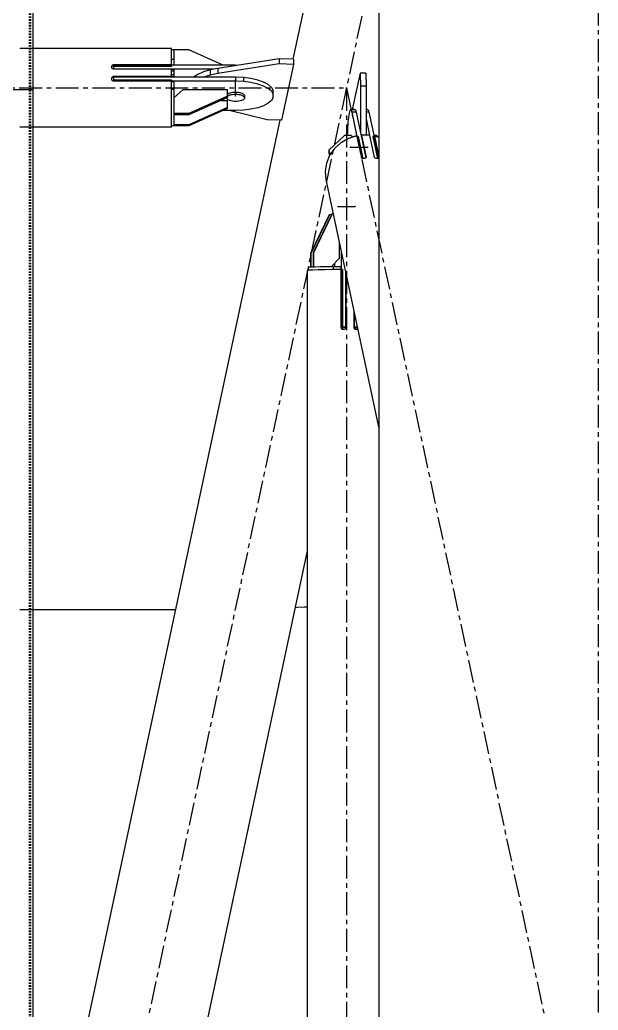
# Model space of a CAD drawing. Header units: millimetres. Extents: x 5143 to 30813, y 232 to 21408.
# Drawn here: x 12169 to 12370, y 11729.9 to 12073.9 of the extents above; entities that cross this region are included whole.
import ezdxf

# ---------------------------------------------------------------- set-up
doc = ezdxf.new("R2010")
doc.units = ezdxf.units.MM
doc.header["$LTSCALE"] = 0.25
for name, pattern in [('CENTER', [50.8, 31.75, -6.35, 6.35, -6.35]), ('XKITLINE00', [0]), ('XKITLINE02', [4, 2, -2])]:
    doc.linetypes.add(name, pattern=pattern)

msp = doc.modelspace()

# ---------------------------------------------------------------- linework, layer by layer
at = {"color": 3, "linetype": 'XKITLINE02'}
for p, q in [((12172.31, 12049.63), (12172.31, 13721.24)), ((12172.84, 12049.63), (12172.84, 13721.24)), ((12172.3, 11231.06), (12172.3, 12049.63)), ((12172.84, 11231.06), (12172.84, 12049.63))]:
    msp.add_line(p, q, dxfattribs=at)
at = {"color": 8, "linetype": 'CENTER'}
for p, q in [((12370, 12689.51), (12370, 11020.27)), ((12370, 12460.27), (12196.44, 11647.05)), ((12243.98, 12047.51), (12243.98, 12053.04)), ((11927.5, 12050.27), (12282.5, 12050.27)), ((12282.5, 12050.27), (12282.5, 11230.27)), ((12282.5, 12050.27), (12370, 11640.27)), ((12283.89, 12029.74), (12289.87, 12029.72)), ((12279.51, 12009.13), (12285.48, 12009.12))]:
    msp.add_line(p, q, dxfattribs=at)
at = {"color": 8, "linetype": 'XKITLINE00'}
for p, q in [((12293.8, 12255.76), (12293.8, 11678.81)), ((12293.8, 12200.34), (12263.9, 12060.27)), ((12221.68, 12063.91), (12168.99, 12063.91)), ((12221.68, 12062.27), (12221.68, 12063.91)), ((12222.68, 12063.47), (12221.68, 12063.47)), ((12221.68, 12058.13), (12221.68, 12062.27)), ((12227.68, 12063.47), (12222.68, 12063.47)), ((12222.68, 12063.47), (12222.68, 12063.45)), ((12222.68, 12063.45), (12222.68, 12063.44)), ((12222.68, 12061.74), (12222.68, 12063.44)), ((12222.68, 12058.14), (12222.68, 12061.74)), ((12239.71, 12058.13), (12227.68, 12063.47)), ((12200.87, 12057.79), (12200.83, 12057.56)), ((12200.99, 12058), (12200.87, 12057.79)), ((12200.99, 12057.76), (12200.87, 12057.55)), ((12201.16, 12058.14), (12200.99, 12058)), ((12201.14, 12057.9), (12200.99, 12057.76)), ((12201.18, 12057.92), (12201.14, 12057.9)), ((12201.42, 12058.25), (12201.18, 12058.16)), ((12201.42, 12058.02), (12201.18, 12057.92)), ((12201.68, 12058.3), (12201.42, 12058.25)), ((12201.68, 12058.05), (12201.42, 12058.02)), ((12201.68, 12058.3), (12201.68, 12058.05)), ((12221.68, 12058.3), (12201.68, 12058.3)), ((12221.68, 12058.05), (12201.68, 12058.05)), ((12221.68, 12058.03), (12201.68, 12058.03)), ((12201.68, 12056.81), (12201.68, 12058.03)), ((12221.68, 12057.72), (12201.68, 12057.72)), ((12222.68, 12060.15), (12221.68, 12060.15)), ((12221.68, 12058.13), (12221.68, 12057.72)), ((12243.98, 12058.13), (12221.68, 12058.13)), ((12259.09, 12060.43), (12237.84, 12057.07)), ((12259.09, 12058.58), (12237.84, 12055.23)), ((12243.98, 12058.13), (12243.98, 12058.04)), ((12244.46, 12058.11), (12243.98, 12058.13)), ((12259.09, 12060.43), (12259.09, 12058.58)), ((12264.08, 12060.26), (12259.09, 12060.43)), ((12264.08, 12058.42), (12259.09, 12058.58)), ((12264.08, 12058.42), (12259.94, 12039.04)), ((12264.08, 12060.26), (12264.08, 12058.67)), ((12264.08, 12058.66), (12264.08, 12058.42)), ((12200.83, 12057.56), (12200.87, 12057.33)), ((12200.87, 12057.55), (12200.85, 12057.44)), ((12200.87, 12057.33), (12200.99, 12057.12)), ((12201.18, 12056.95), (12200.99, 12057.12)), ((12201.42, 12056.85), (12201.18, 12056.95)), ((12201.42, 12054.19), (12201.18, 12054.08)), ((12201.68, 12056.81), (12201.42, 12056.85)), ((12201.68, 12054.23), (12201.42, 12054.19)), ((12201.42, 12054.19), (12201.42, 12053.96)), ((12221.68, 12056.81), (12201.68, 12056.81)), ((12201.68, 12054.23), (12201.68, 12054)), ((12221.68, 12054.23), (12201.68, 12054.23)), ((12221.68, 12054), (12221.68, 12056.81)), ((12236.26, 12056.75), (12221.68, 12056.75)), ((12222.68, 12056.69), (12221.68, 12056.69)), ((12222.68, 12056.07), (12221.68, 12056.07)), ((12222.68, 12054.77), (12221.68, 12054.77)), ((12222.68, 12055.43), (12222.68, 12056.69)), ((12222.68, 12053.99), (12222.68, 12055.43)), ((12230.86, 12054.96), (12229.35, 12053.99)), ((12232.84, 12055.83), (12230.86, 12054.96)), ((12235.2, 12056.54), (12232.84, 12055.83)), ((12235.2, 12054.69), (12232.86, 12053.99)), ((12237.84, 12057.07), (12235.2, 12056.54)), ((12235.2, 12056.54), (12235.2, 12054.69)), ((12237.84, 12055.23), (12235.2, 12054.69)), ((12237.84, 12057.07), (12237.84, 12055.23)), ((12287.23, 12055.42), (12284.55, 12042.83)), ((12289.22, 12055.41), (12287.23, 12055.42)), ((12287.23, 12055.42), (12287.39, 12050.85)), ((12289.22, 12055.41), (12289.38, 12050.85)), ((12200.87, 12053.67), (12200.83, 12053.41)), ((12200.83, 12053.41), (12200.87, 12053.16)), ((12200.87, 12053.43), (12200.85, 12053.3)), ((12200.99, 12053.89), (12200.87, 12053.67)), ((12200.99, 12053.66), (12200.87, 12053.43)), ((12200.87, 12053.16), (12200.99, 12052.93)), ((12201.18, 12054.08), (12200.99, 12053.89)), ((12201.18, 12053.84), (12200.99, 12053.66)), ((12201.18, 12052.75), (12200.99, 12052.93)), ((12201.42, 12053.96), (12201.18, 12053.84)), ((12201.42, 12052.65), (12201.18, 12052.75)), ((12201.68, 12054), (12201.42, 12053.96)), ((12201.68, 12052.59), (12201.42, 12052.65)), ((12221.68, 12054), (12201.68, 12054)), ((12201.68, 12054), (12201.68, 12053.99)), ((12201.68, 12052.59), (12201.68, 12053.99)), ((12243.98, 12053.99), (12201.68, 12053.99)), ((12221.68, 12053.02), (12201.68, 12053.02)), ((12221.68, 12052.59), (12201.68, 12052.59)), ((12222.68, 12054.11), (12221.68, 12054.11)), ((12221.68, 12054.11), (12221.68, 12053.99)), ((12221.68, 12053.02), (12221.68, 12052.61)), ((12243.98, 12052.61), (12221.68, 12052.61)), ((12221.68, 12036.64), (12221.68, 12052.59)), ((12222.68, 12052.43), (12221.68, 12052.43)), ((12222.68, 12047.03), (12222.68, 12052.43)), ((12243.98, 12053.99), (12243.98, 12052.61)), ((12246.7, 12053.88), (12243.98, 12053.99)), ((12246.7, 12052.49), (12243.98, 12052.61)), ((12246.7, 12053.88), (12246.7, 12052.49)), ((12249.31, 12053.55), (12246.7, 12053.88)), ((12249.31, 12052.17), (12246.7, 12052.49)), ((12251.68, 12053.01), (12249.31, 12053.55)), ((12251.68, 12051.63), (12249.31, 12052.17)), ((12253.71, 12052.3), (12251.68, 12053.01)), ((12253.71, 12050.92), (12251.68, 12051.63)), ((12255.32, 12051.44), (12253.71, 12052.3)), ((12255.32, 12050.06), (12253.71, 12050.92)), ((12256.44, 12050.47), (12255.32, 12051.44)), ((12287.39, 12050.85), (12287.34, 12034.89)), ((12289.38, 12050.85), (12287.39, 12050.85)), ((12289.38, 12050.85), (12289.33, 12033.9)), ((12222.68, 12049.72), (12221.68, 12049.72)), ((12225.68, 12049.65), (12222.68, 12046.89)), ((12241.18, 12049.65), (12225.68, 12049.65)), ((12241.18, 12047.35), (12227.68, 12041.36)), ((12241.18, 12046.96), (12241.18, 12049.65)), ((12241.29, 12048.11), (12241.18, 12048.02)), ((12241.29, 12047.38), (12241.18, 12047.28)), ((12241.6, 12048.29), (12241.29, 12048.11)), ((12241.6, 12047.55), (12241.29, 12047.38)), ((12241.99, 12048.43), (12241.6, 12048.29)), ((12241.99, 12047.7), (12241.6, 12047.55)), ((12242.43, 12048.55), (12241.99, 12048.43)), ((12242.43, 12047.82), (12241.99, 12047.7)), ((12242.92, 12048.64), (12242.43, 12048.55)), ((12242.92, 12047.91), (12242.43, 12047.82)), ((12243.44, 12048.7), (12242.92, 12048.64)), ((12243.44, 12047.96), (12242.92, 12047.91)), ((12243.98, 12048.72), (12243.44, 12048.7)), ((12243.98, 12047.98), (12243.44, 12047.96)), ((12244.52, 12048.7), (12243.98, 12048.72)), ((12243.98, 12048.72), (12243.98, 12047.98)), ((12244.52, 12047.96), (12243.98, 12047.98)), ((12245.04, 12048.64), (12244.52, 12048.7)), ((12245.04, 12047.91), (12244.52, 12047.96)), ((12245.53, 12048.55), (12245.04, 12048.64)), ((12245.53, 12047.82), (12245.04, 12047.91)), ((12245.97, 12048.43), (12245.53, 12048.55)), ((12245.97, 12047.7), (12245.53, 12047.82)), ((12246.35, 12048.29), (12245.97, 12048.43)), ((12246.35, 12047.55), (12245.97, 12047.7)), ((12246.66, 12048.11), (12246.35, 12048.29)), ((12246.66, 12047.38), (12246.35, 12047.55)), ((12246.89, 12047.92), (12246.66, 12048.11)), ((12246.89, 12047.19), (12246.66, 12047.38)), ((12246.89, 12047.92), (12247.03, 12047.72)), ((12247.03, 12047.72), (12247.08, 12047.51)), ((12247.08, 12047.51), (12247.08, 12046.77)), ((12256.44, 12049.09), (12255.32, 12050.06)), ((12256.44, 12050.47), (12257.01, 12049.43)), ((12256.44, 12049.09), (12257.01, 12048.04)), ((12257.01, 12046.98), (12257.01, 12049.43)), ((12222.68, 12041.38), (12222.68, 12047.03)), ((12241.18, 12046.96), (12227.68, 12040.97)), ((12241.18, 12045.76), (12238.48, 12045.76)), ((12240.89, 12046.83), (12240.88, 12046.77)), ((12240.88, 12046.82), (12240.88, 12046.77)), ((12240.88, 12046.77), (12240.92, 12046.56)), ((12240.92, 12046.56), (12241.06, 12046.36)), ((12241.29, 12046.17), (12241.06, 12046.36)), ((12241.18, 12043.07), (12241.18, 12045.76)), ((12241.6, 12046), (12241.29, 12046.17)), ((12241.99, 12045.85), (12241.6, 12046)), ((12242.43, 12045.73), (12241.99, 12045.85)), ((12242.92, 12045.64), (12242.43, 12045.73)), ((12243.44, 12045.59), (12242.92, 12045.64)), ((12243.98, 12045.57), (12243.44, 12045.59)), ((12244.52, 12045.59), (12243.98, 12045.57)), ((12245.04, 12045.64), (12244.52, 12045.59)), ((12245.53, 12045.73), (12245.04, 12045.64)), ((12245.97, 12045.85), (12245.53, 12045.73)), ((12246.35, 12046), (12245.97, 12045.85)), ((12246.66, 12046.17), (12246.35, 12046)), ((12246.89, 12046.36), (12246.66, 12046.17)), ((12246.89, 12047.19), (12247.03, 12046.98)), ((12247.03, 12046.56), (12246.89, 12046.36)), ((12247.03, 12046.98), (12247.08, 12046.77)), ((12247.08, 12046.77), (12247.03, 12046.56)), ((12253.71, 12044.1), (12251.68, 12043.39)), ((12255.32, 12044.96), (12253.71, 12044.1)), ((12256.44, 12045.94), (12255.32, 12044.96)), ((12257.01, 12046.98), (12256.44, 12045.94)), ((12222.68, 12041.38), (12222.68, 12041.36)), ((12222.68, 12041.36), (12222.68, 12041.34)), ((12227.68, 12041.36), (12222.68, 12041.36)), ((12222.68, 12037.08), (12222.68, 12041.34)), ((12227.68, 12040.97), (12222.68, 12040.97)), ((12241.18, 12043.46), (12227.68, 12037.47)), ((12241.18, 12043.07), (12227.68, 12037.08)), ((12227.68, 12041.36), (12227.68, 12040.97)), ((12243.98, 12042.42), (12239.71, 12042.42)), ((12254.96, 12039.2), (12241.76, 12042.42)), ((12246.7, 12042.53), (12243.98, 12042.42)), ((12249.31, 12042.86), (12246.7, 12042.53)), ((12251.68, 12043.39), (12249.31, 12042.86)), ((12283.42, 12041.54), (12283.21, 12040.1)), ((12283.65, 12042.46), (12283.42, 12041.54)), ((12283.89, 12042.83), (12283.65, 12042.46)), ((12285.38, 12042.83), (12283.89, 12042.83)), ((12284.13, 12042.63), (12283.89, 12042.83)), ((12285.62, 12042.62), (12284.13, 12042.63)), ((12284.13, 12042.63), (12284.36, 12041.86)), ((12285.85, 12041.85), (12284.36, 12041.86)), ((12284.36, 12041.86), (12286.17, 12033.4)), ((12285.62, 12042.62), (12285.38, 12042.83)), ((12285.62, 12042.62), (12285.85, 12041.85)), ((12285.85, 12041.85), (12289.25, 12025.95)), ((12289.86, 12042.82), (12289.35, 12042.82)), ((12290.11, 12042.61), (12289.35, 12042.61)), ((12290.34, 12041.84), (12289.35, 12041.85)), ((12290.11, 12042.61), (12289.86, 12042.82)), ((12290.11, 12042.61), (12290.34, 12041.84)), ((12290.34, 12041.84), (12292.14, 12033.38)), ((12259.38, 12039.06), (12186.64, 11698.23)), ((12222.68, 12037.08), (12221.68, 12037.08)), ((12227.68, 12037.47), (12222.68, 12037.47)), ((12227.68, 12037.08), (12222.68, 12037.08)), ((12227.68, 12037.47), (12227.68, 12037.08)), ((12259.94, 12039.04), (12254.96, 12039.2)), ((12283.03, 12038.21), (12282.89, 12035.95)), ((12283.21, 12040.1), (12283.03, 12038.21)), ((12289.35, 12039.49), (12290.57, 12033.75)), ((12221.68, 12036.64), (12168.99, 12036.64)), ((12281.82, 12033.77), (12276.44, 12028.66)), ((12284.31, 12033.76), (12281.82, 12033.77)), ((12282.84, 12034.81), (12282.62, 12033.77)), ((12282.89, 12035.95), (12282.8, 12033.77)), ((12286.07, 12033.57), (12283.23, 12032.66)), ((12285.98, 12033.57), (12283.39, 12032.75)), ((12284.31, 12033.76), (12284.46, 12033.09)), ((12285.98, 12033.57), (12285.98, 12033.54)), ((12286.07, 12033.57), (12287.69, 12025.98)), ((12287.68, 12033.84), (12287.66, 12033.38)), ((12288.38, 12033.89), (12287.68, 12033.84)), ((12287.68, 12033.84), (12287.76, 12033.46)), ((12287.77, 12033.76), (12287.75, 12033.2)), ((12289.17, 12033.9), (12287.77, 12033.76)), ((12287.77, 12033.76), (12289.39, 12026.17)), ((12289.08, 12033.91), (12288.38, 12033.89)), ((12288.38, 12033.89), (12288.39, 12033.82)), ((12289.78, 12033.89), (12289.08, 12033.91)), ((12290.56, 12033.75), (12289.17, 12033.9)), ((12290.47, 12033.84), (12289.78, 12033.89)), ((12289.78, 12033.89), (12289.79, 12033.83)), ((12290.47, 12033.84), (12290.49, 12033.76)), ((12290.56, 12033.75), (12292.18, 12026.16)), ((12292.78, 12033.74), (12292.06, 12033.75)), ((12292.15, 12033.56), (12292.15, 12033.38)), ((12292.25, 12033.53), (12292.15, 12033.56)), ((12292.15, 12033.56), (12292.23, 12033.18)), ((12292.25, 12033.56), (12292.23, 12032.97)), ((12292.25, 12033.56), (12293.8, 12026.3)), ((12293.8, 12033.04), (12292.25, 12033.56)), ((12293.8, 12033.06), (12292.78, 12033.74)), ((12280.59, 12031.16), (12278.36, 12029.17)), ((12283.23, 12032.66), (12280.59, 12031.16)), ((12281.03, 12031.45), (12280.89, 12031.33)), ((12282.8, 12032.42), (12281.03, 12031.45)), ((12283.39, 12032.75), (12283.26, 12032.67)), ((12283.39, 12032.75), (12283.4, 12032.72)), ((12286.62, 12033.4), (12286.16, 12033.16)), ((12286.17, 12033.4), (12286.16, 12033.17)), ((12286.62, 12033.4), (12286.17, 12033.4)), ((12286.62, 12033.4), (12288.23, 12025.81)), ((12287.76, 12033.46), (12287.74, 12033)), ((12287.75, 12033.2), (12289.29, 12025.98)), ((12291.69, 12033.38), (12293.31, 12025.8)), ((12292.14, 12033.38), (12291.69, 12033.38)), ((12292.13, 12033.14), (12291.69, 12033.38)), ((12292.14, 12033.38), (12292.13, 12033.14)), ((12292.13, 12033.14), (12293.7, 12025.79)), ((12292.23, 12033.18), (12292.22, 12032.75)), ((12292.23, 12032.97), (12293.75, 12025.81)), ((12276.65, 12026.78), (12275.54, 12024.11)), ((12276.44, 12028.66), (12276.41, 12027.74)), ((12276.41, 12027.74), (12276.62, 12026.72)), ((12276.44, 12028.66), (12276.8, 12026.99)), ((12278.36, 12029.17), (12276.65, 12026.78)), ((12275.54, 12024.11), (12275.09, 12021.3)), ((12287.78, 12025.9), (12287.69, 12025.98)), ((12287.89, 12025.82), (12287.78, 12025.9)), ((12288.1, 12025.77), (12287.89, 12025.82)), ((12288.34, 12025.75), (12288.1, 12025.77)), ((12288.23, 12025.81), (12288.15, 12025.77)), ((12288.89, 12025.81), (12288.23, 12025.81)), ((12288.61, 12025.76), (12288.34, 12025.75)), ((12288.87, 12025.8), (12288.61, 12025.76)), ((12289.1, 12025.87), (12288.87, 12025.8)), ((12289.27, 12025.96), (12289.1, 12025.87)), ((12289.37, 12026.06), (12289.27, 12025.96)), ((12289.39, 12026.17), (12289.37, 12026.06)), ((12292.18, 12026.16), (12292.24, 12026.06)), ((12292.38, 12025.96), (12292.24, 12026.06)), ((12292.58, 12025.86), (12292.38, 12025.96)), ((12292.83, 12025.79), (12292.58, 12025.86)), ((12293.31, 12025.8), (12292.81, 12025.8)), ((12293.09, 12025.75), (12292.83, 12025.79)), ((12293.35, 12025.74), (12293.09, 12025.75)), ((12293.41, 12025.74), (12293.31, 12025.8)), ((12293.58, 12025.76), (12293.35, 12025.74)), ((12293.75, 12025.81), (12293.58, 12025.76)), ((12293.8, 12025.86), (12293.75, 12025.81)), ((12275.09, 12021.3), (12275.32, 12018.49)), ((12275.32, 12018.49), (12293.8, 11931.93)), ((12276.53, 12006.19), (12270.06, 11992.71)), ((12276.62, 12006.22), (12270.14, 11992.74)), ((12277.42, 12006.46), (12270.94, 11992.98)), ((12277.5, 12006.48), (12271.03, 11993)), ((12276.62, 12006.22), (12276.53, 12006.19)), ((12277.3, 12006.22), (12276.62, 12006.22)), ((12277.5, 12006.48), (12277.42, 12006.46)), ((12277.88, 12006.48), (12277.5, 12006.48)), ((12279.99, 11996.6), (12279.99, 11990.98)), ((12270.14, 11992.74), (12270.06, 11992.71)), ((12270.06, 11992.71), (12270.06, 11987.95)), ((12270.14, 11992.74), (12270.14, 11987.95)), ((12271.03, 11993), (12270.94, 11992.98)), ((12270.94, 11992.98), (12270.94, 11988)), ((12271.03, 11993), (12271.03, 11988)), ((12280.67, 11993.45), (12280.67, 11987.18)), ((12279.99, 11990.98), (12277.17, 11988.15)), ((12278.35, 11989.33), (12278.35, 11988.16)), ((12269.51, 11986.94), (12268.9, 11986.86)), ((12268.9, 11986.86), (12268.9, 11672.77)), ((12269.49, 11987.9), (12269.25, 11987.83)), ((12269.25, 11987.83), (12269.25, 11986.91)), ((12270.27, 11987.97), (12269.49, 11987.9)), ((12270.77, 11987.02), (12269.51, 11986.94)), ((12271.02, 11988), (12270.27, 11987.97)), ((12272.62, 11987.08), (12270.77, 11987.02)), ((12271.03, 11988), (12271.02, 11988)), ((12271.05, 11988), (12271.03, 11988)), ((12271.57, 11988.03), (12271.05, 11988)), ((12273.33, 11988.08), (12271.57, 11988.03)), ((12274.96, 11987.13), (12272.62, 11987.08)), ((12275.48, 11988.13), (12273.33, 11988.08)), ((12277.68, 11987.17), (12274.96, 11987.13)), ((12277.92, 11988.16), (12275.48, 11988.13)), ((12280.58, 11987.19), (12277.68, 11987.17)), ((12280.55, 11988.18), (12277.92, 11988.16)), ((12277.92, 11988.16), (12277.92, 11987.17)), ((12280.55, 11988.18), (12280.55, 11987.18)), ((12280.58, 11987.19), (12280.55, 11987.18)), ((12280.58, 11987.19), (12280.58, 11967.2)), ((12280.67, 11987.18), (12280.64, 11987.18)), ((12280.64, 11987.18), (12280.64, 11967.18)), ((12281.12, 11987.18), (12280.67, 11987.18)), ((12281.12, 11987.18), (12281.12, 11967.19)), ((12282.16, 11986.44), (12282.16, 11967.19)), ((12282.24, 11986.06), (12282.24, 11967.18)), ((12282.29, 11985.81), (12282.29, 11967.2)), ((12285.08, 11972.75), (12285.08, 11967.19)), ((12285.15, 11972.44), (12285.15, 11967.18)), ((12280.58, 11967.2), (12280.65, 11966.93)), ((12280.64, 11967.18), (12280.59, 11967.17)), ((12281.12, 11967.19), (12280.64, 11967.18)), ((12280.65, 11966.93), (12280.75, 11966.7)), ((12282.16, 11967.19), (12280.72, 11966.76)), ((12280.94, 11966.51), (12280.75, 11966.7)), ((12281.18, 11966.39), (12280.94, 11966.51)), ((12282.16, 11967.19), (12281.12, 11967.19)), ((12281.44, 11966.35), (12281.18, 11966.39)), ((12281.7, 11966.39), (12281.44, 11966.35)), ((12281.7, 11966.39), (12281.65, 11966.37)), ((12281.89, 11966.49), (12281.67, 11966.38)), ((12281.94, 11966.51), (12281.7, 11966.39)), ((12282.08, 11966.68), (12281.89, 11966.49)), ((12282.13, 11966.7), (12281.94, 11966.51)), ((12282.2, 11966.92), (12282.08, 11966.68)), ((12282.25, 11966.93), (12282.13, 11966.7)), ((12282.24, 11967.18), (12282.2, 11966.92)), ((12282.25, 11966.93), (12282.2, 11966.92)), ((12282.29, 11967.2), (12282.24, 11967.18)), ((12282.29, 11967.2), (12282.25, 11966.93)), ((12285.08, 11967.19), (12285.12, 11966.93)), ((12285.15, 11967.18), (12285.09, 11967.16)), ((12285.12, 11966.93), (12285.24, 11966.69)), ((12286.19, 11967.18), (12285.15, 11967.18)), ((12286.29, 11967.07), (12285.21, 11966.75)), ((12285.24, 11966.69), (12285.43, 11966.5)), ((12285.66, 11966.38), (12285.43, 11966.5)), ((12285.92, 11966.34), (12285.66, 11966.38)), ((12286.18, 11966.38), (12285.92, 11966.34)), ((12286.18, 11966.38), (12286.13, 11966.36)), ((12286.36, 11966.48), (12286.15, 11966.37)), ((12286.41, 11966.5), (12286.18, 11966.38)), ((12286.19, 11967.55), (12286.19, 11967.18)), ((12286.27, 11967.18), (12286.19, 11967.18)), ((12286.41, 11966.53), (12286.36, 11966.48)), ((12268.9, 11889.45), (12226.71, 11691.79)), ((12172.88, 11869), (12168.99, 11869.02)), ((12172.88, 11869), (12168.99, 11869.02)), ((12180.13, 11868.97), (12172.88, 11869)), ((12180.13, 11868.97), (12172.88, 11869)), ((12187.53, 11868.95), (12180.13, 11868.97)), ((12195, 11868.94), (12187.53, 11868.95)), ((12202.46, 11868.95), (12195, 11868.94)), ((12209.86, 11868.97), (12202.46, 11868.95)), ((12217.12, 11869), (12209.86, 11868.97)), ((12217.12, 11869), (12209.86, 11868.97)), ((12223.09, 11869.04), (12217.12, 11869)), ((12223.09, 11869.04), (12217.12, 11869)), ((12265.39, 11869.76), (12264.69, 11869.73)), ((12265.39, 11869.76), (12264.69, 11869.73)), ((12267.91, 11869.88), (12265.39, 11869.76)), ((12267.91, 11869.88), (12265.39, 11869.76)), ((12268.9, 11869.95), (12267.91, 11869.88)), ((12268.9, 11869.95), (12267.91, 11869.88))]:
    msp.add_line(p, q, dxfattribs=at)
at = {"color": 7, "linetype": 'XKITLINE00'}
for p, q in [((12173.69, 12049.63), (12173.69, 12114.46)), ((12173.69, 12049.63), (12153.69, 12049.63)), ((12173.69, 12049.63), (12153.69, 12049.63)), ((12173.69, 11663.11), (12173.69, 12049.63))]:
    msp.add_line(p, q, dxfattribs=at)
at = {"color": 8, "linetype": 'XKITLINE00'}
for centre in [(12243.98, 12053.04), (12243.98, 12047.51), (12282.5, 12050.27), (12282.5, 12050.27), (12282.5, 12050.27), (12283.89, 12029.74), (12289.87, 12029.72), (12279.51, 12009.13), (12285.48, 12009.12)]:
    msp.add_circle(centre, 0.05, dxfattribs=at)

doc.saveas('drawing.dxf')
